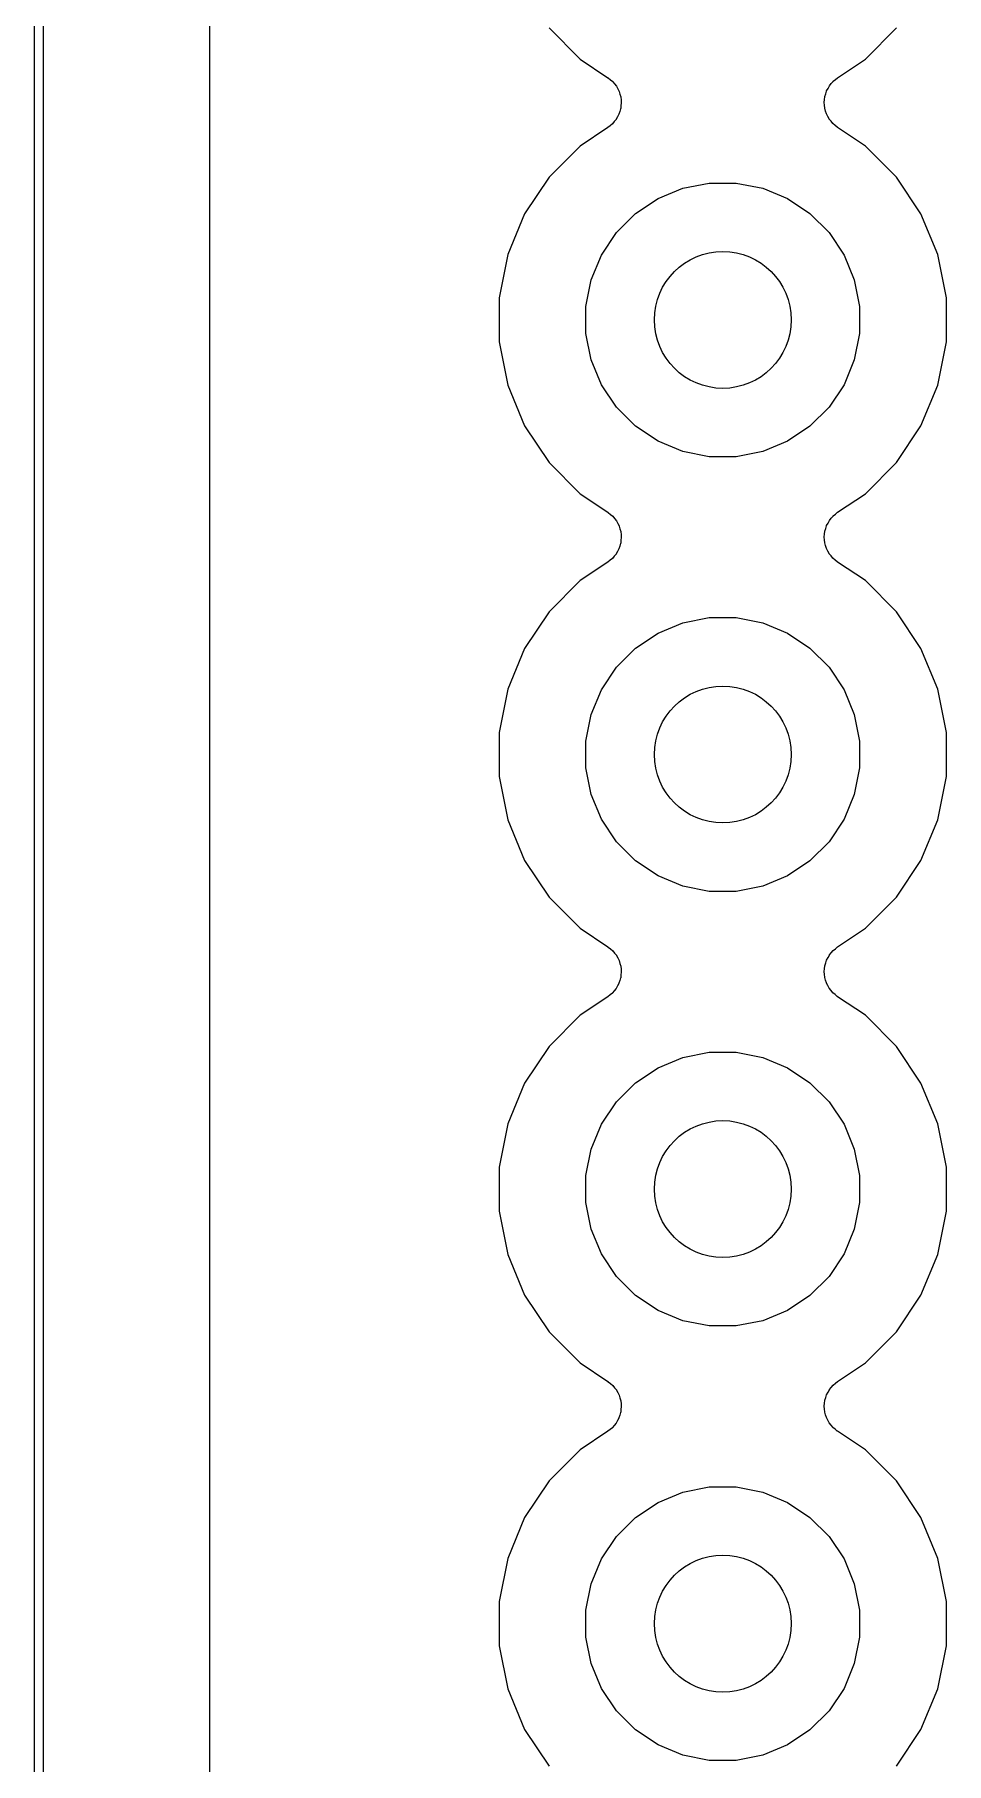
# Model space of a CAD drawing. Extents: x 93 to 144, y -123 to -68.
# Drawn here: x 92.97 to 98.31, y -93.5 to -83.39 of the extents above; entities that cross this region are included whole.
import ezdxf

# ---------------------------------------------------------------- set-up
doc = ezdxf.new("R2010")
doc.units = 0
doc.layers.add('BLACK', color=7, linetype='CONTINUOUS')

msp = doc.modelspace()

# ---------------------------------------------------------------- linework, layer by layer
at = {"layer": 'BLACK', "linetype": 'CONTINUOUS'}
for p, q in [((94, -121.825), (94, -69.175)), ((92.975, -121.001), (92.975, -69.9988)), ((93.025, -70.0012), (93.025, -121)), ((95.984, -83.3538), (96.1662, -83.536)), ((97.8338, -83.536), (98.016, -83.3538)), ((96.1662, -83.536), (96.3286, -83.6445)), ((97.6714, -83.6445), (97.8338, -83.536)), ((96.3286, -83.6445), (96.3298, -83.6453)), ((96.3298, -83.6453), (96.3298, -83.6453)), ((96.3298, -83.6453), (96.3299, -83.6454)), ((96.3299, -83.6454), (96.3306, -83.6459)), ((96.3306, -83.6459), (96.3434, -83.6566)), ((96.3434, -83.6566), (96.3561, -83.6672)), ((97.6345, -83.6789), (97.645, -83.6661)), ((97.645, -83.6661), (97.6454, -83.6659)), ((97.6454, -83.6659), (97.6457, -83.6655)), ((97.6457, -83.6655), (97.6587, -83.6549)), ((97.6587, -83.6549), (97.6714, -83.6445)), ((96.3561, -83.6672), (96.3564, -83.6676)), ((96.3564, -83.6676), (96.3567, -83.6679)), ((96.3567, -83.6679), (96.3672, -83.681)), ((96.3672, -83.681), (96.3775, -83.6938)), ((96.3775, -83.6938), (96.3778, -83.6942)), ((96.3778, -83.6942), (96.378, -83.6946)), ((96.378, -83.6946), (96.3857, -83.7094)), ((96.3857, -83.7094), (96.3934, -83.724)), ((96.3934, -83.724), (96.3936, -83.7245)), ((96.3936, -83.7245), (96.3938, -83.7249)), ((96.3938, -83.7249), (96.3985, -83.7409)), ((96.3985, -83.7409), (96.4032, -83.7568)), ((96.4032, -83.7568), (96.4032, -83.7572)), ((96.4032, -83.7572), (96.4033, -83.7577)), ((96.4033, -83.7577), (96.4048, -83.7742)), ((97.5954, -83.7718), (97.5971, -83.7553)), ((97.5971, -83.7553), (97.5973, -83.7548)), ((97.5973, -83.7544), (97.6023, -83.7385)), ((97.5973, -83.7548), (97.5973, -83.7544)), ((97.6023, -83.7385), (97.6071, -83.7226)), ((97.6071, -83.7226), (97.6074, -83.7222)), ((97.6074, -83.7222), (97.6075, -83.7218)), ((97.6075, -83.7218), (97.6154, -83.7072)), ((97.6154, -83.7072), (97.6233, -83.6925)), ((97.6233, -83.6925), (97.6236, -83.6922)), ((97.6236, -83.6922), (97.6238, -83.6918)), ((97.6238, -83.6918), (97.6345, -83.6789)), ((96.3925, -83.8582), (96.3846, -83.8727)), ((96.3926, -83.8578), (96.3925, -83.8582)), ((96.3929, -83.8574), (96.3926, -83.8578)), ((96.3978, -83.8414), (96.3929, -83.8574)), ((96.4027, -83.8256), (96.3978, -83.8414)), ((96.4029, -83.8247), (96.4027, -83.8252)), ((96.4027, -83.8252), (96.4027, -83.8256)), ((96.4046, -83.8082), (96.4029, -83.8247)), ((96.4064, -83.7917), (96.4046, -83.8082)), ((96.4048, -83.7742), (96.4064, -83.7908)), ((96.4064, -83.7908), (96.4063, -83.7912)), ((96.4063, -83.7912), (96.4064, -83.7917)), ((97.5936, -83.7883), (97.5954, -83.7718)), ((97.5937, -83.7888), (97.5936, -83.7883)), ((97.5936, -83.7892), (97.5937, -83.7888)), ((97.5952, -83.8057), (97.5936, -83.7892)), ((97.5967, -83.8223), (97.5952, -83.8057)), ((97.5968, -83.8228), (97.5967, -83.8223)), ((97.5968, -83.8232), (97.5968, -83.8228)), ((97.6016, -83.8392), (97.5968, -83.8232)), ((97.6062, -83.8551), (97.6016, -83.8392)), ((97.6064, -83.8555), (97.6062, -83.8551)), ((97.6066, -83.856), (97.6064, -83.8555)), ((97.6143, -83.8707), (97.6066, -83.856)), ((96.3286, -83.9355), (96.1662, -84.044)), ((96.3415, -83.9249), (96.3286, -83.9355)), ((96.3543, -83.9145), (96.3415, -83.9249)), ((96.3546, -83.9141), (96.3543, -83.9145)), ((96.355, -83.9139), (96.3546, -83.9141)), ((96.3656, -83.9009), (96.355, -83.9139)), ((96.3762, -83.8882), (96.3656, -83.9009)), ((96.3764, -83.8878), (96.3762, -83.8882)), ((96.3767, -83.8875), (96.3764, -83.8878)), ((96.3846, -83.8727), (96.3767, -83.8875)), ((97.622, -83.8854), (97.6143, -83.8707)), ((97.6222, -83.8858), (97.622, -83.8854)), ((97.6225, -83.8862), (97.6222, -83.8858)), ((97.6329, -83.8992), (97.6225, -83.8862)), ((97.6433, -83.9121), (97.6329, -83.8992)), ((97.6436, -83.9124), (97.6433, -83.9121)), ((97.6439, -83.9128), (97.6436, -83.9124)), ((97.6567, -83.9234), (97.6439, -83.9128)), ((97.6694, -83.9341), (97.6567, -83.9234)), ((97.6701, -83.9346), (97.6694, -83.9341)), ((97.6701, -83.9347), (97.6701, -83.9346)), ((97.6702, -83.9347), (97.6701, -83.9347)), ((97.6714, -83.9355), (97.6702, -83.9347)), ((97.8338, -84.044), (97.6714, -83.9355)), ((96.1662, -84.044), (95.984, -84.2262)), ((98.016, -84.2262), (97.8338, -84.044)), ((95.984, -84.2262), (95.8409, -84.4404)), ((96.7666, -84.2907), (96.9212, -84.26)), ((96.9212, -84.26), (97.0788, -84.26)), ((97.0788, -84.26), (97.2334, -84.2907)), ((98.1591, -84.4404), (98.016, -84.2262)), ((96.49, -84.4386), (96.6211, -84.351)), ((96.6211, -84.351), (96.7666, -84.2907)), ((97.2334, -84.2907), (97.3789, -84.351)), ((97.3789, -84.351), (97.51, -84.4386)), ((95.8409, -84.4404), (95.7423, -84.6785)), ((96.3786, -84.55), (96.49, -84.4386)), ((97.51, -84.4386), (97.6214, -84.55)), ((98.2577, -84.6785), (98.1591, -84.4404)), ((96.291, -84.6811), (96.3786, -84.55)), ((97.6214, -84.55), (97.709, -84.6811)), ((95.7423, -84.6785), (95.692, -84.9312)), ((96.2307, -84.8266), (96.291, -84.6811)), ((97.709, -84.6811), (97.7693, -84.8266)), ((98.308, -84.9312), (98.2577, -84.6785)), ((96.2, -84.9812), (96.2307, -84.8266)), ((97.7693, -84.8266), (97.8, -84.9812)), ((95.692, -84.9312), (95.692, -85.1888)), ((98.308, -85.1888), (98.308, -84.9312)), ((96.2, -85.1388), (96.2, -84.9812)), ((97.8, -84.9812), (97.8, -85.1388)), ((96.2307, -85.2934), (96.2, -85.1388)), ((97.8, -85.1388), (97.7693, -85.2934)), ((95.692, -85.1888), (95.7423, -85.4415)), ((98.2577, -85.4415), (98.308, -85.1888)), ((96.291, -85.4389), (96.2307, -85.2934)), ((97.7693, -85.2934), (97.709, -85.4389)), ((95.7423, -85.4415), (95.8409, -85.6796)), ((96.3786, -85.57), (96.291, -85.4389)), ((97.709, -85.4389), (97.6214, -85.57)), ((98.1591, -85.6796), (98.2577, -85.4415)), ((96.49, -85.6814), (96.3786, -85.57)), ((97.6214, -85.57), (97.51, -85.6814)), ((95.8409, -85.6796), (95.984, -85.8938)), ((96.6211, -85.769), (96.49, -85.6814)), ((97.51, -85.6814), (97.3789, -85.769)), ((98.016, -85.8938), (98.1591, -85.6796)), ((96.7666, -85.8293), (96.6211, -85.769)), ((97.3789, -85.769), (97.2334, -85.8293)), ((96.9212, -85.86), (96.7666, -85.8293)), ((97.0788, -85.86), (96.9212, -85.86)), ((97.2334, -85.8293), (97.0788, -85.86)), ((95.984, -85.8938), (96.1662, -86.076)), ((97.8338, -86.076), (98.016, -85.8938)), ((96.1662, -86.076), (96.3286, -86.1845)), ((97.6714, -86.1845), (97.8338, -86.076)), ((96.3286, -86.1845), (96.3298, -86.1853)), ((96.3298, -86.1853), (96.3298, -86.1853)), ((96.3298, -86.1853), (96.3299, -86.1854)), ((96.3299, -86.1854), (96.3306, -86.1859)), ((96.3306, -86.1859), (96.3434, -86.1966)), ((97.6587, -86.1949), (97.6714, -86.1845)), ((96.3434, -86.1966), (96.3561, -86.2072)), ((96.3561, -86.2072), (96.3564, -86.2076)), ((96.3564, -86.2076), (96.3567, -86.2079)), ((96.3567, -86.2079), (96.3672, -86.221)), ((96.3672, -86.221), (96.3775, -86.2338)), ((96.3775, -86.2338), (96.3778, -86.2342)), ((96.3778, -86.2342), (96.378, -86.2346)), ((96.378, -86.2346), (96.3857, -86.2494)), ((96.3857, -86.2494), (96.3934, -86.264)), ((96.3934, -86.264), (96.3936, -86.2645)), ((96.3936, -86.2645), (96.3938, -86.2649)), ((96.3938, -86.2649), (96.3985, -86.2809)), ((96.3985, -86.2809), (96.4032, -86.2968)), ((97.5973, -86.2944), (97.6023, -86.2785)), ((97.6023, -86.2785), (97.6071, -86.2626)), ((97.6071, -86.2626), (97.6074, -86.2622)), ((97.6074, -86.2622), (97.6075, -86.2618)), ((97.6075, -86.2618), (97.6154, -86.2472)), ((97.6154, -86.2472), (97.6233, -86.2325)), ((97.6233, -86.2325), (97.6236, -86.2322)), ((97.6236, -86.2322), (97.6238, -86.2318)), ((97.6238, -86.2318), (97.6345, -86.2189)), ((97.6345, -86.2189), (97.645, -86.2061)), ((97.645, -86.2061), (97.6454, -86.2059)), ((97.6454, -86.2059), (97.6457, -86.2055)), ((97.6457, -86.2055), (97.6587, -86.1949)), ((96.3978, -86.3814), (96.3929, -86.3974)), ((96.4027, -86.3656), (96.3978, -86.3814)), ((96.4029, -86.3647), (96.4027, -86.3652)), ((96.4027, -86.3652), (96.4027, -86.3656)), ((96.4046, -86.3482), (96.4029, -86.3647)), ((96.4032, -86.2968), (96.4032, -86.2972)), ((96.4032, -86.2972), (96.4033, -86.2977)), ((96.4033, -86.2977), (96.4048, -86.3143)), ((96.4064, -86.3317), (96.4046, -86.3482)), ((96.4048, -86.3143), (96.4064, -86.3308)), ((96.4064, -86.3308), (96.4063, -86.3312)), ((96.4063, -86.3312), (96.4064, -86.3317)), ((97.5936, -86.3283), (97.5954, -86.3118)), ((97.5937, -86.3288), (97.5936, -86.3283)), ((97.5936, -86.3292), (97.5937, -86.3288)), ((97.5952, -86.3458), (97.5936, -86.3292)), ((97.5967, -86.3623), (97.5952, -86.3458)), ((97.5954, -86.3118), (97.5971, -86.2953)), ((97.5968, -86.3628), (97.5967, -86.3623)), ((97.5968, -86.3632), (97.5968, -86.3628)), ((97.6016, -86.3792), (97.5968, -86.3632)), ((97.5971, -86.2953), (97.5973, -86.2948)), ((97.5973, -86.2948), (97.5973, -86.2944)), ((97.6062, -86.3951), (97.6016, -86.3792)), ((96.3286, -86.4755), (96.1662, -86.584)), ((96.3415, -86.4649), (96.3286, -86.4755)), ((96.3543, -86.4545), (96.3415, -86.4649)), ((96.3546, -86.4541), (96.3543, -86.4545)), ((96.355, -86.4539), (96.3546, -86.4541)), ((96.3656, -86.4409), (96.355, -86.4539)), ((96.3762, -86.4282), (96.3656, -86.4409)), ((96.3764, -86.4278), (96.3762, -86.4282)), ((96.3767, -86.4275), (96.3764, -86.4278)), ((96.3846, -86.4127), (96.3767, -86.4275)), ((96.3925, -86.3982), (96.3846, -86.4127)), ((96.3926, -86.3978), (96.3925, -86.3982)), ((96.3929, -86.3974), (96.3926, -86.3978)), ((97.6064, -86.3955), (97.6062, -86.3951)), ((97.6066, -86.396), (97.6064, -86.3955)), ((97.6143, -86.4107), (97.6066, -86.396)), ((97.622, -86.4254), (97.6143, -86.4107)), ((97.6222, -86.4258), (97.622, -86.4254)), ((97.6225, -86.4262), (97.6222, -86.4258)), ((97.6329, -86.4392), (97.6225, -86.4262)), ((97.6433, -86.4521), (97.6329, -86.4392)), ((97.6436, -86.4524), (97.6433, -86.4521)), ((97.6439, -86.4528), (97.6436, -86.4524)), ((97.6567, -86.4634), (97.6439, -86.4528)), ((97.6694, -86.4741), (97.6567, -86.4634)), ((97.6701, -86.4746), (97.6694, -86.4741)), ((97.6701, -86.4747), (97.6701, -86.4746)), ((97.6702, -86.4747), (97.6701, -86.4747)), ((97.6714, -86.4755), (97.6702, -86.4747)), ((97.8338, -86.584), (97.6714, -86.4755)), ((96.1662, -86.584), (95.984, -86.7662)), ((98.016, -86.7662), (97.8338, -86.584)), ((95.984, -86.7662), (95.8409, -86.9804)), ((98.1591, -86.9804), (98.016, -86.7662)), ((96.49, -86.9786), (96.6211, -86.891)), ((96.6211, -86.891), (96.7666, -86.8307)), ((96.7666, -86.8307), (96.9212, -86.8)), ((96.9212, -86.8), (97.0788, -86.8)), ((97.0788, -86.8), (97.2334, -86.8307)), ((97.2334, -86.8307), (97.3789, -86.891)), ((97.3789, -86.891), (97.51, -86.9786)), ((95.8409, -86.9804), (95.7423, -87.2185)), ((96.3786, -87.09), (96.49, -86.9786)), ((97.51, -86.9786), (97.6214, -87.09)), ((98.2577, -87.2185), (98.1591, -86.9804)), ((96.291, -87.2211), (96.3786, -87.09)), ((97.6214, -87.09), (97.709, -87.2211)), ((95.7423, -87.2185), (95.692, -87.4712)), ((96.2307, -87.3666), (96.291, -87.2211)), ((97.709, -87.2211), (97.7693, -87.3666)), ((98.308, -87.4712), (98.2577, -87.2185)), ((96.2, -87.5212), (96.2307, -87.3666)), ((97.7693, -87.3666), (97.8, -87.5212)), ((95.692, -87.4712), (95.692, -87.7288)), ((98.308, -87.7288), (98.308, -87.4712)), ((96.2, -87.6788), (96.2, -87.5212)), ((97.8, -87.5212), (97.8, -87.6788)), ((96.2307, -87.8334), (96.2, -87.6788)), ((97.8, -87.6788), (97.7693, -87.8334)), ((95.692, -87.7288), (95.7423, -87.9815)), ((98.2577, -87.9815), (98.308, -87.7288)), ((96.291, -87.9789), (96.2307, -87.8334)), ((97.7693, -87.8334), (97.709, -87.9789)), ((95.7423, -87.9815), (95.8409, -88.2196)), ((96.3786, -88.11), (96.291, -87.9789)), ((97.709, -87.9789), (97.6214, -88.11)), ((98.1591, -88.2196), (98.2577, -87.9815)), ((96.49, -88.2214), (96.3786, -88.11)), ((97.6214, -88.11), (97.51, -88.2214)), ((95.8409, -88.2196), (95.984, -88.4338)), ((96.6211, -88.309), (96.49, -88.2214)), ((96.7666, -88.3693), (96.6211, -88.309)), ((97.3789, -88.309), (97.2334, -88.3693)), ((97.51, -88.2214), (97.3789, -88.309)), ((98.016, -88.4338), (98.1591, -88.2196)), ((96.9212, -88.4), (96.7666, -88.3693)), ((97.0788, -88.4), (96.9212, -88.4)), ((97.2334, -88.3693), (97.0788, -88.4)), ((95.984, -88.4338), (96.1662, -88.616)), ((97.8338, -88.616), (98.016, -88.4338)), ((96.1662, -88.616), (96.3286, -88.7245)), ((97.6714, -88.7245), (97.8338, -88.616)), ((96.3286, -88.7245), (96.3298, -88.7253)), ((96.3298, -88.7253), (96.3298, -88.7253)), ((96.3298, -88.7253), (96.3299, -88.7254)), ((96.3299, -88.7254), (96.3306, -88.7259)), ((96.3306, -88.7259), (96.3434, -88.7366)), ((96.3434, -88.7366), (96.3561, -88.7472)), ((96.3561, -88.7472), (96.3564, -88.7476)), ((96.3564, -88.7476), (96.3567, -88.7479)), ((96.3567, -88.7479), (96.3672, -88.761)), ((96.3672, -88.761), (96.3775, -88.7738)), ((96.3775, -88.7738), (96.3778, -88.7742)), ((96.3778, -88.7742), (96.378, -88.7746)), ((96.378, -88.7746), (96.3857, -88.7894)), ((96.3857, -88.7894), (96.3934, -88.804)), ((96.3934, -88.804), (96.3936, -88.8045)), ((96.3936, -88.8045), (96.3938, -88.8049)), ((96.3938, -88.8049), (96.3985, -88.8209)), ((97.5973, -88.8344), (97.6023, -88.8185)), ((97.6023, -88.8185), (97.6071, -88.8026)), ((97.6071, -88.8026), (97.6074, -88.8022)), ((97.6074, -88.8022), (97.6075, -88.8018)), ((97.6075, -88.8018), (97.6154, -88.7872)), ((97.6154, -88.7872), (97.6233, -88.7725)), ((97.6233, -88.7725), (97.6236, -88.7722)), ((97.6236, -88.7722), (97.6238, -88.7718)), ((97.6238, -88.7718), (97.6345, -88.7589)), ((97.6345, -88.7589), (97.645, -88.7461)), ((97.645, -88.7461), (97.6454, -88.7459)), ((97.6454, -88.7459), (97.6457, -88.7455)), ((97.6457, -88.7455), (97.6587, -88.7349)), ((97.6587, -88.7349), (97.6714, -88.7245)), ((96.4027, -88.9056), (96.3978, -88.9214)), ((96.3985, -88.8209), (96.4032, -88.8368)), ((96.4029, -88.9047), (96.4027, -88.9052)), ((96.4027, -88.9052), (96.4027, -88.9056)), ((96.4046, -88.8882), (96.4029, -88.9047)), ((96.4032, -88.8368), (96.4032, -88.8372)), ((96.4032, -88.8372), (96.4033, -88.8377)), ((96.4033, -88.8377), (96.4048, -88.8543)), ((96.4064, -88.8717), (96.4046, -88.8882)), ((96.4048, -88.8543), (96.4064, -88.8708)), ((96.4064, -88.8708), (96.4063, -88.8712)), ((96.4063, -88.8712), (96.4064, -88.8717)), ((97.5936, -88.8683), (97.5954, -88.8518)), ((97.5937, -88.8688), (97.5936, -88.8683)), ((97.5936, -88.8692), (97.5937, -88.8688)), ((97.5952, -88.8858), (97.5936, -88.8692)), ((97.5967, -88.9023), (97.5952, -88.8858)), ((97.5954, -88.8518), (97.5971, -88.8353)), ((97.5968, -88.9028), (97.5967, -88.9023)), ((97.5968, -88.9032), (97.5968, -88.9028)), ((97.6016, -88.9192), (97.5968, -88.9032)), ((97.5971, -88.8353), (97.5973, -88.8348)), ((97.5973, -88.8348), (97.5973, -88.8344)), ((97.6062, -88.9351), (97.6016, -88.9192)), ((96.3286, -89.0155), (96.1662, -89.124)), ((96.3415, -89.0049), (96.3286, -89.0155)), ((96.3543, -88.9945), (96.3415, -89.0049)), ((96.3546, -88.9941), (96.3543, -88.9945)), ((96.355, -88.9939), (96.3546, -88.9941)), ((96.3656, -88.9809), (96.355, -88.9939)), ((96.3762, -88.9682), (96.3656, -88.9809)), ((96.3764, -88.9678), (96.3762, -88.9682)), ((96.3767, -88.9675), (96.3764, -88.9678)), ((96.3846, -88.9527), (96.3767, -88.9675)), ((96.3925, -88.9382), (96.3846, -88.9527)), ((96.3926, -88.9378), (96.3925, -88.9382)), ((96.3929, -88.9374), (96.3926, -88.9378)), ((96.3978, -88.9214), (96.3929, -88.9374)), ((97.6064, -88.9355), (97.6062, -88.9351)), ((97.6066, -88.936), (97.6064, -88.9355)), ((97.6143, -88.9507), (97.6066, -88.936)), ((97.622, -88.9654), (97.6143, -88.9507)), ((97.6222, -88.9658), (97.622, -88.9654)), ((97.6225, -88.9662), (97.6222, -88.9658)), ((97.6329, -88.9792), (97.6225, -88.9662)), ((97.6433, -88.9921), (97.6329, -88.9792)), ((97.6436, -88.9924), (97.6433, -88.9921)), ((97.6439, -88.9928), (97.6436, -88.9924)), ((97.6567, -89.0034), (97.6439, -88.9928)), ((97.6694, -89.0141), (97.6567, -89.0034)), ((97.6701, -89.0146), (97.6694, -89.0141)), ((97.6701, -89.0147), (97.6701, -89.0146)), ((97.6702, -89.0147), (97.6701, -89.0147)), ((97.6714, -89.0155), (97.6702, -89.0147)), ((97.8338, -89.124), (97.6714, -89.0155)), ((96.1662, -89.124), (95.984, -89.3062)), ((98.016, -89.3062), (97.8338, -89.124)), ((95.984, -89.3062), (95.8409, -89.5204)), ((98.1591, -89.5204), (98.016, -89.3062)), ((96.6211, -89.431), (96.7666, -89.3707)), ((96.7666, -89.3707), (96.9212, -89.34)), ((96.9212, -89.34), (97.0788, -89.34)), ((97.0788, -89.34), (97.2334, -89.3707)), ((97.2334, -89.3707), (97.3789, -89.431)), ((95.8409, -89.5204), (95.7423, -89.7585)), ((96.3786, -89.63), (96.49, -89.5186)), ((96.49, -89.5186), (96.6211, -89.431)), ((97.3789, -89.431), (97.51, -89.5186)), ((97.51, -89.5186), (97.6214, -89.63)), ((98.2577, -89.7585), (98.1591, -89.5204)), ((96.291, -89.7611), (96.3786, -89.63)), ((97.6214, -89.63), (97.709, -89.7611)), ((95.7423, -89.7585), (95.692, -90.0112)), ((96.2307, -89.9066), (96.291, -89.7611)), ((97.709, -89.7611), (97.7693, -89.9066)), ((98.308, -90.0112), (98.2577, -89.7585)), ((96.2, -90.0612), (96.2307, -89.9066)), ((97.7693, -89.9066), (97.8, -90.0612)), ((95.692, -90.0112), (95.692, -90.2688)), ((98.308, -90.2688), (98.308, -90.0112)), ((96.2, -90.2188), (96.2, -90.0612)), ((97.8, -90.0612), (97.8, -90.2188)), ((96.2307, -90.3734), (96.2, -90.2188)), ((97.8, -90.2188), (97.7693, -90.3734)), ((95.692, -90.2688), (95.7423, -90.5215)), ((98.2577, -90.5215), (98.308, -90.2688)), ((96.291, -90.5189), (96.2307, -90.3734)), ((97.7693, -90.3734), (97.709, -90.5189)), ((95.7423, -90.5215), (95.8409, -90.7596)), ((96.3786, -90.65), (96.291, -90.5189)), ((97.709, -90.5189), (97.6214, -90.65)), ((98.1591, -90.7596), (98.2577, -90.5215)), ((96.49, -90.7614), (96.3786, -90.65)), ((97.6214, -90.65), (97.51, -90.7614)), ((95.8409, -90.7596), (95.984, -90.9738)), ((96.6211, -90.849), (96.49, -90.7614)), ((97.51, -90.7614), (97.3789, -90.849)), ((98.016, -90.9738), (98.1591, -90.7596)), ((96.7666, -90.9093), (96.6211, -90.849)), ((96.9212, -90.94), (96.7666, -90.9093)), ((97.0788, -90.94), (96.9212, -90.94)), ((97.2334, -90.9093), (97.0788, -90.94)), ((97.3789, -90.849), (97.2334, -90.9093)), ((95.984, -90.9738), (96.1662, -91.156)), ((97.8338, -91.156), (98.016, -90.9738)), ((96.1662, -91.156), (96.3286, -91.2645)), ((97.6714, -91.2645), (97.8338, -91.156)), ((96.3286, -91.2645), (96.3298, -91.2653)), ((96.3298, -91.2653), (96.3298, -91.2653)), ((96.3298, -91.2653), (96.3299, -91.2654)), ((96.3299, -91.2654), (96.3306, -91.2659)), ((96.3306, -91.2659), (96.3434, -91.2766)), ((96.3434, -91.2766), (96.3561, -91.2872)), ((96.3561, -91.2872), (96.3564, -91.2876)), ((96.3564, -91.2876), (96.3567, -91.2879)), ((96.3567, -91.2879), (96.3672, -91.301)), ((96.3672, -91.301), (96.3775, -91.3138)), ((96.3775, -91.3138), (96.3778, -91.3142)), ((96.3778, -91.3142), (96.378, -91.3146)), ((96.378, -91.3146), (96.3857, -91.3294)), ((96.3857, -91.3294), (96.3934, -91.344)), ((96.3934, -91.344), (96.3936, -91.3445)), ((96.3936, -91.3445), (96.3938, -91.3449)), ((96.3938, -91.3449), (96.3985, -91.3609)), ((97.6023, -91.3585), (97.6071, -91.3426)), ((97.6071, -91.3426), (97.6074, -91.3422)), ((97.6074, -91.3422), (97.6075, -91.3418)), ((97.6075, -91.3418), (97.6154, -91.3272)), ((97.6154, -91.3272), (97.6233, -91.3125)), ((97.6233, -91.3125), (97.6236, -91.3122)), ((97.6236, -91.3122), (97.6238, -91.3118)), ((97.6238, -91.3118), (97.6345, -91.2989)), ((97.6345, -91.2989), (97.645, -91.2861)), ((97.645, -91.2861), (97.6454, -91.2859)), ((97.6454, -91.2859), (97.6457, -91.2855)), ((97.6457, -91.2855), (97.6587, -91.2749)), ((97.6587, -91.2749), (97.6714, -91.2645)), ((96.4027, -91.4456), (96.3978, -91.4614)), ((96.3985, -91.3609), (96.4032, -91.3768)), ((96.4029, -91.4447), (96.4027, -91.4452)), ((96.4027, -91.4452), (96.4027, -91.4456)), ((96.4046, -91.4282), (96.4029, -91.4447)), ((96.4032, -91.3768), (96.4032, -91.3772)), ((96.4032, -91.3772), (96.4033, -91.3777)), ((96.4033, -91.3777), (96.4048, -91.3943)), ((96.4064, -91.4117), (96.4046, -91.4282)), ((96.4048, -91.3943), (96.4064, -91.4108)), ((96.4064, -91.4108), (96.4063, -91.4112)), ((96.4063, -91.4112), (96.4064, -91.4117)), ((97.5936, -91.4083), (97.5954, -91.3918)), ((97.5937, -91.4088), (97.5936, -91.4083)), ((97.5936, -91.4092), (97.5937, -91.4088)), ((97.5952, -91.4258), (97.5936, -91.4092)), ((97.5967, -91.4423), (97.5952, -91.4258)), ((97.5954, -91.3918), (97.5971, -91.3753)), ((97.5968, -91.4428), (97.5967, -91.4423)), ((97.5968, -91.4432), (97.5968, -91.4428)), ((97.6016, -91.4592), (97.5968, -91.4432)), ((97.5971, -91.3753), (97.5973, -91.3748)), ((97.5973, -91.3744), (97.6023, -91.3585)), ((97.5973, -91.3748), (97.5973, -91.3744)), ((96.3415, -91.5449), (96.3286, -91.5555)), ((96.3543, -91.5345), (96.3415, -91.5449)), ((96.3546, -91.5341), (96.3543, -91.5345)), ((96.355, -91.5339), (96.3546, -91.5341)), ((96.3656, -91.5209), (96.355, -91.5339)), ((96.3762, -91.5082), (96.3656, -91.5209)), ((96.3764, -91.5078), (96.3762, -91.5082)), ((96.3767, -91.5075), (96.3764, -91.5078)), ((96.3846, -91.4927), (96.3767, -91.5075)), ((96.3925, -91.4782), (96.3846, -91.4927)), ((96.3926, -91.4778), (96.3925, -91.4782)), ((96.3929, -91.4774), (96.3926, -91.4778)), ((96.3978, -91.4614), (96.3929, -91.4774)), ((97.6062, -91.4751), (97.6016, -91.4592)), ((97.6064, -91.4755), (97.6062, -91.4751)), ((97.6066, -91.476), (97.6064, -91.4755)), ((97.6143, -91.4907), (97.6066, -91.476)), ((97.622, -91.5054), (97.6143, -91.4907)), ((97.6222, -91.5058), (97.622, -91.5054)), ((97.6225, -91.5062), (97.6222, -91.5058)), ((97.6329, -91.5192), (97.6225, -91.5062)), ((97.6433, -91.5321), (97.6329, -91.5192)), ((97.6436, -91.5324), (97.6433, -91.5321)), ((97.6439, -91.5328), (97.6436, -91.5324)), ((97.6567, -91.5434), (97.6439, -91.5328)), ((97.6694, -91.5541), (97.6567, -91.5434)), ((96.3286, -91.5555), (96.1662, -91.664)), ((97.6701, -91.5546), (97.6694, -91.5541)), ((97.6701, -91.5547), (97.6701, -91.5546)), ((97.6702, -91.5547), (97.6701, -91.5547)), ((97.6714, -91.5555), (97.6702, -91.5547)), ((97.8338, -91.664), (97.6714, -91.5555)), ((96.1662, -91.664), (95.984, -91.8462)), ((98.016, -91.8462), (97.8338, -91.664)), ((95.984, -91.8462), (95.8409, -92.0604)), ((98.1591, -92.0604), (98.016, -91.8462)), ((96.6211, -91.971), (96.7666, -91.9107)), ((96.7666, -91.9107), (96.9212, -91.88)), ((96.9212, -91.88), (97.0788, -91.88)), ((97.0788, -91.88), (97.2334, -91.9107)), ((97.2334, -91.9107), (97.3789, -91.971)), ((96.49, -92.0586), (96.6211, -91.971)), ((97.3789, -91.971), (97.51, -92.0586)), ((95.8409, -92.0604), (95.7423, -92.2985)), ((96.3786, -92.17), (96.49, -92.0586)), ((97.51, -92.0586), (97.6214, -92.17)), ((98.2577, -92.2985), (98.1591, -92.0604)), ((96.291, -92.3011), (96.3786, -92.17)), ((97.6214, -92.17), (97.709, -92.3011)), ((95.7423, -92.2985), (95.692, -92.5512)), ((96.2307, -92.4466), (96.291, -92.3011)), ((97.709, -92.3011), (97.7693, -92.4466)), ((98.308, -92.5512), (98.2577, -92.2985)), ((96.2, -92.6012), (96.2307, -92.4466)), ((97.7693, -92.4466), (97.8, -92.6012)), ((95.692, -92.5512), (95.692, -92.8088)), ((98.308, -92.8088), (98.308, -92.5512)), ((96.2, -92.7588), (96.2, -92.6012)), ((97.8, -92.6012), (97.8, -92.7588)), ((96.2307, -92.9134), (96.2, -92.7588)), ((97.8, -92.7588), (97.7693, -92.9134)), ((95.692, -92.8088), (95.7423, -93.0615)), ((98.2577, -93.0615), (98.308, -92.8088)), ((96.291, -93.0589), (96.2307, -92.9134)), ((97.7693, -92.9134), (97.709, -93.0589)), ((95.7423, -93.0615), (95.8409, -93.2996)), ((96.3786, -93.19), (96.291, -93.0589)), ((97.709, -93.0589), (97.6214, -93.19)), ((98.1591, -93.2996), (98.2577, -93.0615)), ((96.49, -93.3014), (96.3786, -93.19)), ((97.6214, -93.19), (97.51, -93.3014)), ((95.8409, -93.2996), (95.984, -93.5138)), ((96.6211, -93.389), (96.49, -93.3014)), ((97.51, -93.3014), (97.3789, -93.389)), ((98.016, -93.5138), (98.1591, -93.2996)), ((96.7666, -93.4493), (96.6211, -93.389)), ((96.9212, -93.48), (96.7666, -93.4493)), ((97.2334, -93.4493), (97.0788, -93.48)), ((97.3789, -93.389), (97.2334, -93.4493)), ((97.0788, -93.48), (96.9212, -93.48))]:
    msp.add_line(p, q, dxfattribs=at)
at = {"layer": 'BLACK'}
for centre in [(97, -85.06), (97, -85.06), (97, -87.6), (97, -87.6), (97, -90.14), (97, -90.14), (97, -92.68), (97, -92.68)]:
    msp.add_circle(centre, 0.4, dxfattribs=at)

doc.saveas('drawing.dxf')
